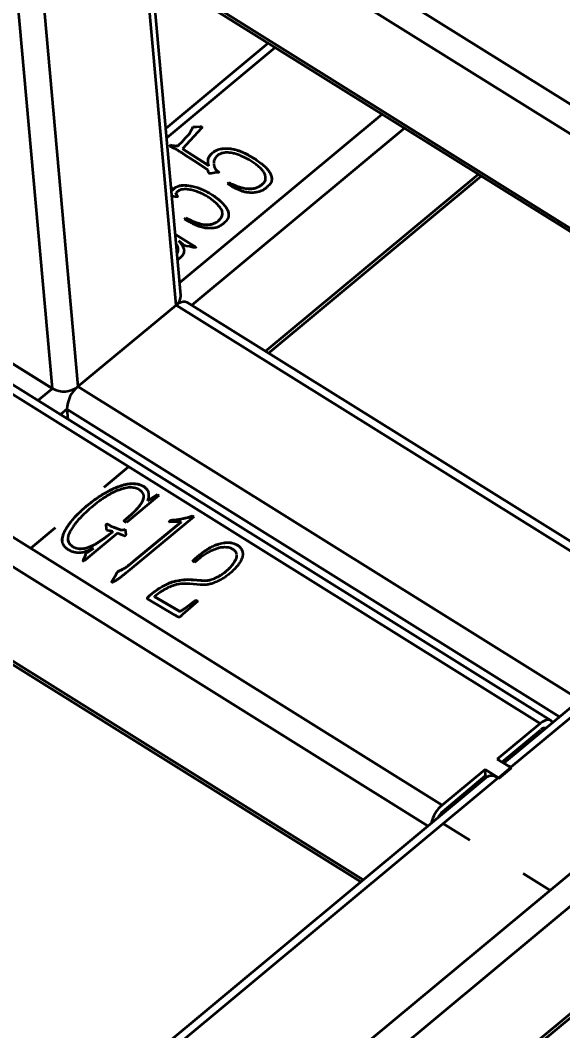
# Model space of a CAD drawing. Header units: millimetres. Extents: x 0 to 14850, y 0 to 10716.
# Drawn here: x 8693 to 9689, y 3584 to 5440 of the extents above; entities that cross this region are included whole.
import ezdxf

# ---------------------------------------------------------------- set-up
doc = ezdxf.new("R2010")
doc.units = ezdxf.units.MM
doc.header["$LTSCALE"] = 50
doc.layers.add('迈迪拼图', color=7, linetype='Continuous', lineweight=0)
doc.styles.add('SLDTEXTSTYLE4', font='SIMSUN.TTC')
doc.dimstyles.new('SLDDIMSTYLE0', dxfattribs={"dimtxt": 175, "dimasz": 175, "dimexe": 0, "dimexo": 0.0625, "dimgap": 43.75, "dimtad": 2, "dimlfac": 0.3, "dimrnd": 1e-09, "dimzin": 12, "dimdsep": 46, "dimtxsty": 'SLDTEXTSTYLE4', "dimsah": 1, "dimcen": 0.09, "dimadec": 0, "dimazin": 3, "dimtfac": 1, "dimtdec": 3, "dimtofl": 0, "dimtmove": 0, "dimatfit": 3, "dimfxl": 0, "dimfrac": 2, "dimtolj": 1, "dimtzin": 12, "dimarcsym": 0})

# ---------------------------------------------------------------- blocks, each defined once
blk = doc.blocks.new('_D')
at = {"layer": '迈迪拼图'}
for p, q in [((2446.4, 6897.1), (1201.3, 5860.7)), ((1235, 5888.8), (7482.3, 1989.1)), ((8693.7, 2997.4), (7448.5, 1961))]:
    blk.add_line(p, q, dxfattribs=at)
for points in [[(1235, 5888.8), (1349.4, 5785.7), (1377.9, 5831.4)], [(7482.3, 1989.1), (7367.9, 2092.3), (7339.4, 2046.6)]]:
    blk.add_solid(points, dxfattribs=at)
at = {"layer": '迈迪拼图', "insert": (4293.7, 4219.6), "char_height": 175, "attachment_point": 1, "rotation": 328.0268, "style": 'SLDTEXTSTYLE4'}
blk.add_mtext('2550', dxfattribs=at)

msp = doc.modelspace()

# ---------------------------------------------------------------- linework, layer by layer
at = {"color": 7, "linetype": 'Continuous', "lineweight": 35}
for p, q in [((8905.561, 3209.42), (12619.694, 6300.715)), ((12646.245, 6262.482), (8932.112, 3171.188)), ((8696.245, 5913.801), (10452.096, 4817.763)), ((8697.059, 5679.066), (10302.93, 4676.648)), ((8987.608, 4934.953), (8934.303, 5530.974)), ((9148.191, 5397.46), (8960.235, 5241.023)), ((9647.367, 4147.982), (7891.516, 5244.02)), ((9667.07, 4153.319), (7911.219, 5249.357)), ((9025.548, 5241.552), (8990.795, 5203.578)), ((9005.63, 5234.745), (9007.469, 5238.396)), ((9005.65, 5234.516), (9005.63, 5234.745)), ((9005.65, 5234.516), (9007.489, 5238.166)), ((9007.489, 5238.166), (9007.469, 5238.396)), ((9008.939, 5241.326), (9009.473, 5243.89)), ((9008.959, 5241.096), (9008.939, 5241.326)), ((9008.959, 5241.096), (9009.494, 5243.661)), ((9009.473, 5243.89), (9022.824, 5244.868)), ((9009.494, 5243.661), (9009.473, 5243.89)), ((9009.494, 5243.661), (9022.844, 5244.638)), ((9022.844, 5244.638), (9022.824, 5244.868)), ((8989.189, 5215.839), (8996.347, 5223.865)), ((8989.209, 5215.61), (8996.367, 5223.636)), ((8996.347, 5223.865), (9002.662, 5230.517)), ((8996.367, 5223.636), (8996.347, 5223.865)), ((8996.367, 5223.636), (9002.682, 5230.288)), ((9002.682, 5230.288), (9002.662, 5230.517)), ((8967.223, 5208.363), (8968.482, 5210.807)), ((8975.523, 5204.465), (8967.223, 5208.363)), ((8967.335, 5208.311), (8968.503, 5210.578)), ((8968.503, 5210.578), (8968.482, 5210.807)), ((8979.371, 5209.426), (8982.625, 5209.342)), ((8979.392, 5209.197), (8979.371, 5209.426)), ((8979.392, 5209.197), (8982.646, 5209.113)), ((8982.646, 5209.113), (8982.625, 5209.342)), ((8984.806, 5211.829), (8989.189, 5215.839)), ((8984.826, 5211.6), (8984.806, 5211.829)), ((8984.826, 5211.6), (8989.209, 5215.61)), ((8989.209, 5215.61), (8989.189, 5215.839)), ((8990.795, 5203.578), (9038.811, 5172.655)), ((8990.815, 5203.348), (8990.795, 5203.578)), ((8990.815, 5203.348), (9038.831, 5172.426)), ((9012.192, 5181.575), (8993.962, 5193.287)), ((9037.398, 5165.223), (9012.192, 5181.575)), ((9046.611, 5196.738), (9046.59, 5196.968)), ((9122.543, 5185.587), (9122.523, 5185.816)), ((9038.537, 5160.949), (9037.398, 5165.223)), ((9038.831, 5172.426), (9038.811, 5172.655)), ((9050.116, 5168.828), (9051.923, 5165.42)), ((9050.137, 5168.599), (9050.116, 5168.828)), ((9050.137, 5168.599), (9051.944, 5165.191)), ((9051.923, 5165.42), (9054.587, 5163.14)), ((9051.944, 5165.191), (9051.923, 5165.42)), ((9051.944, 5165.191), (9054.608, 5162.91)), ((9054.608, 5162.91), (9054.587, 5163.14)), ((9052.252, 5159.799), (9043.573, 5158.471)), ((9148.589, 4828.407), (9539.111, 5153.44)), ((8969.868, 5133.31), (8972.537, 5127.991)), ((8969.889, 5133.08), (8972.557, 5127.761)), ((8972.557, 5127.761), (8972.537, 5127.991)), ((8981.733, 5125.149), (8978.672, 5121.929)), ((9073.499, 5139.791), (9075.912, 5141.8)), ((9079.979, 5135.413), (9073.499, 5139.791)), ((9073.662, 5139.68), (9075.933, 5141.57)), ((9075.933, 5141.57), (9075.912, 5141.8)), ((9136.877, 5138.16), (9136.856, 5138.389)), ((8977.397, 5115.646), (8971.364, 5116.583)), ((8978.672, 5121.929), (8980.263, 5118.703)), ((8978.692, 5121.699), (8978.672, 5121.929)), ((8978.692, 5121.699), (8980.283, 5118.473)), ((8980.283, 5118.473), (8980.263, 5118.703)), ((9045.133, 5119.038), (9045.113, 5119.267)), ((7711.437, 5094.139), (9467.288, 3998.101)), ((8994.367, 5074.601), (8996.781, 5076.61)), ((9003.931, 5068.964), (8994.367, 5074.601)), ((8994.54, 5074.499), (8996.801, 5076.381)), ((8996.801, 5076.381), (8996.781, 5076.61)), ((9057.554, 5072.139), (9057.534, 5072.369)), ((8977.635, 5046.471), (9007.179, 5028.029)), ((8977.655, 5046.242), (9007.2, 5027.799)), ((8991.255, 5028.373), (8983.933, 5034.843)), ((8983.954, 5034.614), (8983.933, 5034.843)), ((8992.948, 5026.318), (8991.255, 5028.373)), ((9003.715, 5024.111), (8997.643, 5025.003)), ((9007.947, 5023.084), (9003.715, 5024.111)), ((9007.2, 5027.799), (9007.179, 5028.029)), ((8986.667, 5003.303), (8981.827, 4999.595)), ((9912.409, 4351.615), (8998.609, 4922.027)), ((8798.827, 4766.81), (8978.907, 4916.691)), ((8751.818, 4763.368), (8555.826, 4885.71)), ((10535.657, 4870.349), (9580.229, 4075.14)), ((10554.93, 4867.668), (9593.532, 4067.491)), ((7712.251, 4859.405), (9318.122, 3856.987)), ((8678.298, 4809.244), (8751.562, 4763.511)), ((8751.562, 4763.511), (8751.573, 4763.52)), ((8778.369, 4725.135), (8779.986, 4707.055)), ((8891.7, 4619.357), (8846.894, 4582.065)), ((8846.919, 4582.05), (8891.725, 4619.342)), ((8891.725, 4619.342), (8891.7, 4619.357)), ((8891.703, 4619.324), (8891.7, 4619.357)), ((8846.894, 4582.065), (8846.919, 4582.05)), ((8947.526, 4566.686), (8887.871, 4517.035)), ((8919.078, 4583.609), (8919.058, 4583.839)), ((8926.152, 4557.273), (8944.65, 4568.481)), ((8926.172, 4557.043), (8944.671, 4568.252)), ((8944.65, 4568.481), (8947.526, 4566.686)), ((8944.671, 4568.252), (8944.65, 4568.481)), ((8944.671, 4568.252), (8947.377, 4566.562)), ((8836.641, 4563.857), (8836.62, 4564.086)), ((8927.757, 4561.401), (8926.152, 4557.273)), ((8926.172, 4557.043), (8926.152, 4557.273)), ((8851.769, 4502.706), (8850.768, 4511.644)), ((8853.653, 4514.356), (8859.404, 4510.767)), ((8853.674, 4514.127), (8853.653, 4514.356)), ((8853.674, 4514.127), (8859.425, 4510.537)), ((8859.404, 4510.767), (8865.486, 4508.538)), ((8859.425, 4510.537), (8859.404, 4510.767)), ((8887.871, 4517.035), (8882.602, 4519.992)), ((9011.311, 4527.535), (8894.134, 4430.37)), ((8901.53, 4446.608), (8988.046, 4518.305)), ((8901.551, 4446.379), (8988.066, 4518.075)), ((8945.35, 2977.342), (10790.711, 4513.247)), ((8948.525, 2987.669), (10793.887, 4523.574)), ((8965.67, 4517.83), (8968.463, 4521.55)), ((8988.046, 4518.305), (8965.67, 4517.83)), ((8965.866, 4517.834), (8968.483, 4521.321)), ((8968.483, 4521.321), (8968.463, 4521.55)), ((8988.066, 4518.075), (8988.046, 4518.305)), ((9000.949, 4526.925), (9008.684, 4529.175)), ((9000.97, 4526.695), (9000.949, 4526.925)), ((9000.97, 4526.695), (9008.705, 4528.945)), ((9008.684, 4529.175), (9011.311, 4527.535)), ((9008.705, 4528.945), (9008.684, 4529.175)), ((9008.705, 4528.945), (9011.162, 4527.411)), ((8756.877, 4507.143), (8712.071, 4469.851)), ((8712.096, 4469.836), (8756.902, 4507.128)), ((8756.902, 4507.128), (8756.877, 4507.143)), ((8756.88, 4507.11), (8756.877, 4507.143)), ((8871.45, 4497.784), (8816.622, 4452.151)), ((8855.949, 4501.997), (8851.769, 4502.706)), ((8856.11, 4495.15), (8862.98, 4500.506)), ((8856.13, 4494.921), (8856.11, 4495.15)), ((8856.13, 4494.921), (8863, 4500.277)), ((8859.425, 4510.537), (8865.506, 4508.309)), ((8863, 4500.277), (8862.98, 4500.506)), ((8865.486, 4508.538), (8872.842, 4505.561)), ((8865.506, 4508.309), (8865.486, 4508.538)), ((8865.506, 4508.309), (8872.863, 4505.332)), ((8881.878, 4493.175), (8871.45, 4497.784)), ((8872.863, 4505.332), (8872.842, 4505.561)), ((8881.696, 4503.882), (8885.37, 4504.82)), ((8881.717, 4503.653), (8881.696, 4503.882)), ((8881.717, 4503.653), (8885.39, 4504.59)), ((8883.774, 4492.324), (8881.878, 4493.175)), ((8885.37, 4504.82), (8886.572, 4495.376)), ((8885.39, 4504.59), (8885.37, 4504.82)), ((8885.39, 4504.59), (8886.592, 4495.146)), ((8787.407, 4474.019), (8787.387, 4474.248)), ((9092.26, 4475.174), (9092.239, 4475.403)), ((8712.071, 4469.851), (8712.096, 4469.836)), ((8811.426, 4454.444), (8813.012, 4458.918)), ((8811.447, 4454.215), (8813.032, 4458.688)), ((8813.032, 4458.688), (8813.012, 4458.918)), ((8815.099, 4462.413), (8818.03, 4463.766)), ((8815.119, 4462.183), (8815.099, 4462.413)), ((8815.119, 4462.183), (8818.05, 4463.537)), ((8818.03, 4463.766), (8827.375, 4469.477)), ((8818.05, 4463.537), (8818.03, 4463.766)), ((8818.05, 4463.537), (8827.396, 4469.247)), ((8827.396, 4469.247), (8827.375, 4469.477)), ((9029.452, 4463.073), (9029.432, 4463.302)), ((8809.763, 4451.302), (8811.426, 4454.444)), ((8809.783, 4451.072), (8809.763, 4451.302)), ((8809.783, 4451.072), (8811.447, 4454.215)), ((8811.447, 4454.215), (8811.426, 4454.444)), ((8901.551, 4446.379), (8901.53, 4446.608)), ((9012.569, 4443.994), (9008.949, 4446.254)), ((9020.056, 4449.915), (9012.569, 4443.994)), ((9082.772, 4439.718), (9082.751, 4439.948)), ((8863.741, 4413.76), (8869.004, 4422.018)), ((8863.762, 4413.53), (8869.025, 4421.789)), ((8869.025, 4421.789), (8869.004, 4422.018)), ((8862.042, 4410.639), (8863.741, 4413.76)), ((8862.063, 4410.41), (8862.042, 4410.639)), ((8862.063, 4410.41), (8863.762, 4413.53)), ((8863.762, 4413.53), (8863.741, 4413.76)), ((9022.82, 4402.631), (9004.253, 4404.292)), ((9009.324, 4412.338), (9024.897, 4410.978)), ((9009.344, 4412.109), (9009.324, 4412.338)), ((9009.344, 4412.109), (9024.918, 4410.748)), ((9024.918, 4410.748), (9024.897, 4410.978)), ((8949.091, 4388.368), (8939.364, 4380.996)), ((8939.364, 4380.996), (8983.551, 4355.314)), ((8939.384, 4380.767), (8939.364, 4380.996)), ((8939.384, 4380.767), (8983.571, 4355.085)), ((8945.257, 4394.393), (8945.237, 4394.622)), ((8976.889, 4346.978), (8928.106, 4375.814)), ((9018.571, 4372.932), (8990.717, 4347.991)), ((8995.097, 4359.651), (9015.234, 4375.014)), ((8995.118, 4359.421), (9015.254, 4374.785)), ((9015.234, 4375.014), (9018.571, 4372.932)), ((9015.254, 4374.785), (9015.234, 4375.014)), ((9015.254, 4374.785), (9018.428, 4372.804)), ((8983.571, 4355.085), (8983.551, 4355.314)), ((8995.118, 4359.421), (8995.097, 4359.651)), ((9647.367, 4147.982), (9568.583, 4082.409)), ((9577.044, 4077.128), (9648.393, 4136.512)), ((9593.082, 4067.116), (9568.583, 4082.409)), ((9570.572, 4048.381), (9593.082, 4067.116)), ((9571.347, 4047.242), (9594.757, 4066.727)), ((9593.23, 4065.456), (9593.082, 4067.116)), ((9594.757, 4066.727), (9593.532, 4067.491)), ((9550.85, 4050.687), (8693.369, 3337.001)), ((9570.122, 4048.007), (8709.569, 3331.763)), ((9546.073, 4063.674), (9467.288, 3998.101)), ((9468.314, 3986.631), (9547.099, 4052.204)), ((9546.073, 4063.674), (9570.572, 4048.381)), ((9547.099, 4052.204), (9546.073, 4063.674)), ((9547.099, 4052.204), (9550.284, 4050.216)), ((9570.122, 4048.007), (9571.347, 4047.242)), ((9570.634, 4047.687), (9570.572, 4048.381)), ((9469.534, 3963.93), (9469.511, 3963.911)), ((9469.511, 3963.911), (9518.277, 3933.471)), ((9518.299, 3933.489), (9469.534, 3963.93)), ((9469.537, 3963.895), (9469.534, 3963.93)), ((9518.277, 3933.471), (9518.299, 3933.489)), ((9616.271, 3872.333), (9616.249, 3872.315)), ((9616.249, 3872.315), (9665.014, 3841.874)), ((9665.037, 3841.893), (9616.271, 3872.333)), ((9616.274, 3872.299), (9616.271, 3872.333)), ((9665.014, 3841.874), (9665.037, 3841.893))]:
    msp.add_line(p, q, dxfattribs=at)
at = {"color": 8, "linetype": 'Continuous', "lineweight": 35}
for p, q in [((10426.362, 4779.381), (8675.787, 5872.126)), ((8692.2, 5688.607), (10307.399, 4680.367)), ((8751.818, 4763.368), (8671.311, 5663.536)), ((8718.432, 5665.725), (8798.827, 4766.81)), ((8978.907, 4916.691), (8923.356, 5537.807)), ((9161.044, 5389.437), (8961.793, 5223.599)), ((8985.555, 4957.908), (9357.037, 5267.094)), ((9398.458, 5241.238), (9007.937, 4916.205)), ((9143.313, 4831.7), (9533.834, 5156.734)), ((9441.554, 3959.72), (7690.979, 5052.464)), ((9900.301, 4341.538), (8978.907, 4916.691)), ((7707.392, 4868.946), (9322.591, 3860.706)), ((8725.228, 4741.236), (8751.818, 4763.368)), ((8798.827, 4766.81), (9720.222, 4191.657)), ((8778.369, 4725.135), (8766.649, 4715.38)), ((9682.842, 4160.545), (8778.369, 4725.135)), ((9655.398, 4137.703), (9652.891, 4139.268)), ((9533.25, 4040.678), (9536.435, 4038.69)), ((9517.745, 4023.134), (9514.56, 4025.122))]:
    msp.add_line(p, q, dxfattribs=at)
at = {"color": 7, "linetype": 'Continuous', "lineweight": 35, "flags": 128}
for points in [[(8978.907, 4916.691), (8983.338, 4919.905), (8987.677, 4922.114), (8991.758, 4923.233), (8995.424, 4923.22), (8998.535, 4922.073), (8998.609, 4922.027)], [(9670.167, 4149.996), (9669.43, 4151.13), (9666.996, 4153.365), (9663.885, 4154.511), (9660.219, 4154.525), (9656.138, 4153.406), (9651.798, 4151.196), (9647.367, 4147.982)], [(9593.532, 4067.491), (9589.697, 4069.615), (9587.612, 4070.531)], [(9550.85, 4050.687), (9551.057, 4050.854), (9553.306, 4052.069), (9556.026, 4052.609), (9559.149, 4052.46), (9562.598, 4051.627), (9566.286, 4050.13), (9570.122, 4048.007)]]:
    msp.add_lwpolyline(points, dxfattribs=at)
at = {"color": 7, "linetype": 'Continuous', "lineweight": 35}
for centre, radius, start, end in [((8966.18, 4933.959), 21.452, 306.390451, 2.65515), ((8772.748, 4800.25), 42.407, 240.426112, 307.950004), ((8834.007, 4723.681), 55.657, 129.203712, 178.503406), ((9655.527, 4130.25), 9.492, 77.518519, 138.721875), ((9506.127, 3952.269), 60.075, 130.277976, 168.240458), ((9488.681, 3963.052), 31.158, 130.819744, 157.470445)]:
    msp.add_arc(centre, radius, start, end, dxfattribs=at)
for points, knots in [([(9002.662, 5230.517), (9003.222, 5231.157), (9004.398, 5232.503), (9005.206, 5233.974), (9005.63, 5234.745)], [0, 0, 0, 0, 0.475815778, 1, 1, 1, 1]), ([(9007.469, 5238.396), (9007.671, 5238.763), (9008.025, 5239.408), (9008.406, 5240.275), (9008.711, 5240.881), (9008.877, 5241.206), (9008.939, 5241.326)], [0, 0, 0, 0, 0.3800053, 0.66670935, 0.87687748, 1, 1, 1, 1]), ([(9007.489, 5238.166), (9007.691, 5238.534), (9008.046, 5239.179), (9008.427, 5240.046), (9008.731, 5240.651), (9008.898, 5240.976), (9008.959, 5241.096)], [0, 0, 0, 0, 0.3800053, 0.66670935, 0.87687748, 1, 1, 1, 1]), ([(9022.824, 5244.868), (9023.404, 5244.843), (9024.424, 5244.8), (9025.7, 5244.34), (9026.18, 5243.647), (9026.632, 5243.042), (9026.37, 5242.239), (9025.856, 5241.809), (9025.548, 5241.552)], [0, 0, 0, 0, 0.24146907, 0.42382985, 0.56887558, 0.68767676, 0.81298245, 1, 1, 1, 1]), ([(9022.844, 5244.638), (9023.454, 5244.62), (9024.661, 5244.583), (9025.915, 5243.911), (9026.269, 5243.342), (9026.384, 5243.158)], [0, 0, 0, 0, 0.40813152, 0.80854842, 1, 1, 1, 1]), ([(9002.682, 5230.288), (9003.242, 5230.928), (9004.419, 5232.273), (9005.227, 5233.745), (9005.65, 5234.516)], [0, 0, 0, 0, 0.475815778, 1, 1, 1, 1]), ([(8968.482, 5210.807), (8969.69, 5210.514), (8971.728, 5210.019), (8974.509, 5209.482), (8976.952, 5209.284), (8978.528, 5209.376), (8979.371, 5209.426)], [0, 0, 0, 0, 0.34501456, 0.58190106, 0.77618076, 1, 1, 1, 1]), ([(8968.503, 5210.578), (8969.711, 5210.285), (8971.748, 5209.79), (8974.53, 5209.253), (8976.972, 5209.054), (8978.548, 5209.147), (8979.392, 5209.197)], [0, 0, 0, 0, 0.34501456, 0.58190106, 0.77618076, 1, 1, 1, 1]), ([(8993.962, 5193.287), (8993.275, 5193.716), (8991.796, 5194.639), (8989.429, 5196.116), (8986.769, 5197.78), (8983.944, 5199.53), (8981.264, 5201.248), (8978.87, 5202.614), (8977.052, 5203.69), (8975.973, 5204.237), (8975.523, 5204.465)], [0, 0, 0, 0, 0.11301649, 0.24357003, 0.38971205, 0.55144254, 0.70732736, 0.83599137, 0.93155032, 1, 1, 1, 1]), ([(8982.625, 5209.342), (8983.079, 5209.806), (8983.866, 5210.609), (8984.526, 5211.467), (8984.806, 5211.829)], [0, 0, 0, 0, 0.5771569, 1, 1, 1, 1]), ([(8982.646, 5209.113), (8983.1, 5209.577), (8983.886, 5210.38), (8984.547, 5211.237), (8984.826, 5211.6)], [0, 0, 0, 0, 0.5771569, 1, 1, 1, 1]), ([(9046.59, 5196.968), (9047.558, 5197.681), (9049.389, 5199.028), (9052.229, 5200.728), (9054.961, 5202.045), (9058.63, 5203.22), (9063.699, 5204.04), (9069.081, 5204.47), (9073.821, 5204.462), (9077.649, 5204.237), (9081.581, 5203.653), (9085.64, 5202.845), (9089.81, 5201.707), (9094.143, 5200.294), (9098.604, 5198.522), (9104.936, 5195.746), (9113.001, 5191.526), (9119.26, 5187.773), (9122.523, 5185.816)], [0, 0, 0, 0, 0.04610887, 0.08715476, 0.12305111, 0.15573011, 0.22182706, 0.29893945, 0.34104302, 0.38526231, 0.43182748, 0.48089518, 0.53254297, 0.58827995, 0.64820814, 0.71209616, 0.84991898, 1, 1, 1, 1]), ([(9046.611, 5196.738), (9047.579, 5197.451), (9049.409, 5198.798), (9052.25, 5200.499), (9054.982, 5201.815), (9058.65, 5202.99), (9063.719, 5203.811), (9069.102, 5204.24), (9073.842, 5204.233), (9077.669, 5204.008), (9081.601, 5203.424), (9085.661, 5202.615), (9089.831, 5201.478), (9094.164, 5200.065), (9098.624, 5198.293), (9104.956, 5195.516), (9113.022, 5191.296), (9119.281, 5187.543), (9122.543, 5185.587)], [0, 0, 0, 0, 0.04610887, 0.08715476, 0.12305111, 0.15573011, 0.22182706, 0.29893945, 0.34104302, 0.38526231, 0.43182748, 0.48089518, 0.53254297, 0.58827995, 0.64820814, 0.71209616, 0.84991898, 1, 1, 1, 1]), ([(9037.67, 5179.157), (9037.647, 5179.286), (9037.201, 5181.775), (9038.127, 5186.314), (9041.47, 5192.207), (9044.896, 5195.227), (9046.611, 5196.738)], [0, 0, 0, 0, 0.02070709, 0.40098077, 0.70025427, 1, 1, 1, 1]), ([(9038.811, 5172.655), (9038.541, 5174.038), (9038.044, 5176.588), (9037.415, 5180.309), (9037.594, 5184.066), (9038.722, 5187.333), (9040.145, 5190.169), (9041.832, 5192.415), (9043.971, 5194.724), (9045.691, 5196.197), (9046.59, 5196.968)], [0, 0, 0, 0, 0.16367972, 0.3019289, 0.43853324, 0.59693498, 0.68579953, 0.78213619, 0.88605324, 1, 1, 1, 1]), ([(9055.216, 5191.583), (9053.346, 5189.71), (9049.6, 5185.958), (9047.989, 5180.483), (9048.171, 5177.392), (9048.222, 5176.529)], [0, 0, 0, 0, 0.418141916, 0.837496293, 1, 1, 1, 1]), ([(9112.753, 5183.269), (9111.152, 5184.161), (9108.095, 5185.866), (9103.515, 5188.118), (9099.339, 5190.1), (9094.221, 5192.232), (9087.973, 5194.3), (9081.645, 5195.838), (9076.632, 5196.544), (9073.046, 5196.805), (9069.589, 5196.698), (9066.286, 5196.293), (9063.164, 5195.563), (9060.249, 5194.562), (9057.566, 5193.232), (9056.008, 5192.139), (9055.216, 5191.583)], [0, 0, 0, 0, 0.09596786, 0.18329732, 0.26268693, 0.3328846, 0.4629342, 0.58688898, 0.64602936, 0.70163343, 0.75423127, 0.80529202, 0.85472337, 0.9029008, 0.95063562, 1, 1, 1, 1]), ([(9136.856, 5138.389), (9137.885, 5139.255), (9139.973, 5141.01), (9141.946, 5143.624), (9142.942, 5146.023), (9143.306, 5148.132), (9143.313, 5150.515), (9143.004, 5153.123), (9142.245, 5155.824), (9141.197, 5158.514), (9139.649, 5161.092), (9137.002, 5164.45), (9132.916, 5168.584), (9127.254, 5173.571), (9120.494, 5178.547), (9115.394, 5181.657), (9112.753, 5183.269)], [0, 0, 0, 0, 0.06065924, 0.12301568, 0.15697133, 0.19501923, 0.23793313, 0.28715483, 0.33870286, 0.3902351, 0.44218814, 0.49544862, 0.60701018, 0.72783283, 0.85901093, 1, 1, 1, 1]), ([(9122.523, 5185.816), (9123.902, 5184.878), (9126.568, 5183.064), (9130.415, 5180.416), (9133.821, 5177.827), (9137.923, 5174.698), (9142.248, 5170.836), (9146.708, 5166.245), (9150.208, 5161.517), (9152.619, 5156.635), (9154.091, 5151.877), (9154.652, 5147.48), (9154.083, 5143.564), (9152.512, 5140.037), (9149.805, 5136.804), (9147.556, 5134.801), (9146.363, 5133.738)], [0, 0, 0, 0, 0.06810035, 0.13173347, 0.19099493, 0.24583031, 0.34613543, 0.43765068, 0.52393717, 0.61047068, 0.69159682, 0.76162025, 0.82359433, 0.87897769, 0.93577331, 1, 1, 1, 1]), ([(9122.543, 5185.587), (9125.917, 5183.29), (9132.663, 5178.698), (9141.947, 5171.196), (9149.07, 5163.474), (9153.228, 5155.689), (9153.987, 5150.764), (9154.351, 5148.405)], [0, 0, 0, 0, 0.22534301, 0.45061967, 0.675762, 0.84464446, 1, 1, 1, 1]), ([(9043.573, 5158.471), (9042.783, 5158.386), (9041.557, 5158.254), (9039.725, 5158.411), (9039.008, 5159.592), (9038.719, 5160.425), (9038.537, 5160.949)], [0, 0, 0, 0, 0.325779094, 0.505707593, 0.688422248, 1, 1, 1, 1]), ([(9048.245, 5175.593), (9048.237, 5175.008), (9048.202, 5172.66), (9049.295, 5170.472), (9050.116, 5168.828)], [0, 0, 0, 0, 0.24882848, 1, 1, 1, 1]), ([(9048.266, 5175.363), (9048.257, 5174.779), (9048.223, 5172.431), (9049.316, 5170.243), (9050.137, 5168.599)], [0, 0, 0, 0, 0.24882848, 1, 1, 1, 1]), ([(9054.587, 5163.14), (9054.985, 5162.853), (9055.682, 5162.35), (9056.544, 5161.615), (9057.022, 5161.144), (9057.569, 5160.771), (9056.971, 5160.386), (9055.996, 5160.263), (9054.333, 5160.028), (9053.02, 5159.884), (9052.252, 5159.799)], [0, 0, 0, 0, 0.17672247, 0.31024811, 0.40434763, 0.45542161, 0.49455762, 0.59775449, 0.76437004, 1, 1, 1, 1]), ([(9054.608, 5162.91), (9055.362, 5162.245), (9056.254, 5161.459), (9057.331, 5160.757), (9057.446, 5160.587), (9057.449, 5160.559), (9057.449, 5160.549)], [0, 0, 0, 0, 0.82350426, 0.97440455, 0.99039807, 1, 1, 1, 1]), ([(9136.877, 5138.16), (9138.281, 5139.358), (9141.086, 5141.752), (9143.383, 5146.13), (9143.276, 5149.064), (9143.225, 5150.475)], [0, 0, 0, 0, 0.34256989, 0.68402461, 1, 1, 1, 1]), ([(8972.537, 5127.991), (8973.251, 5128.685), (8974.63, 5130.023), (8976.669, 5132.083), (8979.508, 5133.939), (8982.631, 5135.158), (8985.665, 5135.976), (8988.34, 5136.477), (8991.295, 5136.75), (8994.544, 5136.839), (8998.121, 5136.67), (9002.042, 5136.182), (9006.391, 5135.49), (9012.641, 5134.128), (9020.554, 5131.928), (9029.273, 5128.151), (9037.428, 5123.884), (9042.562, 5120.8), (9045.113, 5119.267)], [0, 0, 0, 0, 0.04128039, 0.07962955, 0.12052061, 0.17187933, 0.20157348, 0.23345711, 0.26862699, 0.30668133, 0.34885748, 0.39648286, 0.44963147, 0.50927481, 0.63250025, 0.75612111, 0.87882354, 1, 1, 1, 1]), ([(8972.557, 5127.761), (8973.272, 5128.455), (8974.65, 5129.794), (8976.69, 5131.853), (8979.529, 5133.71), (8982.651, 5134.929), (8985.685, 5135.746), (8988.361, 5136.248), (8991.316, 5136.521), (8994.565, 5136.61), (8998.141, 5136.441), (9002.062, 5135.953), (9006.412, 5135.261), (9012.662, 5133.898), (9020.575, 5131.699), (9029.293, 5127.922), (9037.448, 5123.654), (9042.582, 5120.57), (9045.133, 5119.038)], [0, 0, 0, 0, 0.04128039, 0.07962955, 0.12052061, 0.17187933, 0.20157348, 0.23345711, 0.26862699, 0.30668133, 0.34885748, 0.39648286, 0.44963147, 0.50927481, 0.63250025, 0.75612111, 0.87882354, 1, 1, 1, 1]), ([(9025.306, 5121.655), (9022.61, 5122.822), (9017.284, 5125.128), (9010.151, 5127.301), (9004.418, 5128.59), (9000.199, 5129.106), (8996.11, 5129.342), (8992.212, 5129.135), (8988.665, 5128.677), (8985.68, 5127.858), (8983.273, 5126.711), (8982.237, 5125.66), (8981.733, 5125.149)], [0, 0, 0, 0, 0.201880645, 0.398775561, 0.493993922, 0.584190012, 0.669424956, 0.75208613, 0.827911658, 0.892378071, 0.947588709, 1, 1, 1, 1]), ([(9075.912, 5141.8), (9077.334, 5141.033), (9080.147, 5139.515), (9084.616, 5137.474), (9089.339, 5135.527), (9094.344, 5133.797), (9099.292, 5132.271), (9104.105, 5131.174), (9109.074, 5130.542), (9114.447, 5130.392), (9120.18, 5130.766), (9124.98, 5131.779), (9128.672, 5133.134), (9131.466, 5134.52), (9134.2, 5136.313), (9135.943, 5137.675), (9136.856, 5138.389)], [0, 0, 0, 0, 0.07982989, 0.15801201, 0.23756808, 0.32399338, 0.40662859, 0.47829753, 0.54861473, 0.62960107, 0.71425515, 0.79902339, 0.84350147, 0.8909991, 0.94288793, 1, 1, 1, 1]), ([(9075.933, 5141.57), (9077.354, 5140.803), (9080.168, 5139.285), (9084.637, 5137.245), (9089.36, 5135.297), (9094.365, 5133.567), (9099.313, 5132.042), (9104.126, 5130.945), (9109.094, 5130.313), (9114.468, 5130.163), (9120.2, 5130.536), (9125.001, 5131.55), (9128.692, 5132.905), (9131.486, 5134.29), (9134.221, 5136.084), (9135.963, 5137.446), (9136.877, 5138.16)], [0, 0, 0, 0, 0.07982989, 0.15801201, 0.23756808, 0.32399338, 0.40662859, 0.47829753, 0.54861473, 0.62960107, 0.71425515, 0.79902339, 0.84350147, 0.8909991, 0.94288793, 1, 1, 1, 1]), ([(9146.363, 5133.738), (9144.901, 5132.48), (9142.191, 5130.148), (9137.702, 5127.168), (9132.697, 5125.051), (9127.092, 5123.591), (9120.849, 5122.784), (9114.342, 5122.842), (9108.096, 5123.509), (9102.325, 5124.885), (9096.752, 5126.845), (9090.974, 5129.27), (9085.167, 5132.075), (9081.674, 5134.322), (9079.979, 5135.413)], [0, 0, 0, 0, 0.08653899, 0.16050464, 0.2308257, 0.30698397, 0.38940461, 0.47651342, 0.56231156, 0.63914008, 0.71880873, 0.81123774, 0.9084079, 1, 1, 1, 1]), ([(8980.263, 5118.703), (8980.446, 5118.289), (8980.765, 5117.569), (8981.189, 5116.604), (8981.293, 5115.959), (8981.504, 5115.443), (8980.91, 5115.19), (8980.11, 5115.241), (8978.891, 5115.379), (8977.947, 5115.547), (8977.397, 5115.646)], [0, 0, 0, 0, 0.20745716, 0.36164875, 0.47061058, 0.53224871, 0.57717483, 0.66586334, 0.80508314, 1, 1, 1, 1]), ([(8980.283, 5118.473), (8980.56, 5117.914), (8980.972, 5117.081), (8981.233, 5116.051), (8981.404, 5115.588), (8981.43, 5115.402), (8981.434, 5115.372)], [0, 0, 0, 0, 0.55503114, 0.8266275, 0.97266259, 1, 1, 1, 1]), ([(9057.534, 5072.369), (9058.344, 5073.165), (9059.931, 5074.725), (9061.844, 5077.229), (9063.125, 5079.85), (9063.955, 5082.529), (9064.15, 5085.285), (9063.831, 5088.075), (9062.844, 5090.884), (9060.72, 5094.671), (9057.078, 5099.31), (9051.719, 5104.56), (9045.604, 5109.417), (9039.298, 5114.033), (9032.593, 5118.185), (9027.726, 5120.502), (9025.306, 5121.655)], [0, 0, 0, 0, 0.0462702, 0.09062408, 0.13364205, 0.17712556, 0.22057649, 0.26543817, 0.31195251, 0.36136926, 0.4658493, 0.57432558, 0.68397018, 0.79135041, 0.89624517, 1, 1, 1, 1]), ([(9045.113, 5119.267), (9046.99, 5117.968), (9050.558, 5115.501), (9055.432, 5111.876), (9059.463, 5108.491), (9063.812, 5104.512), (9068.045, 5099.639), (9071.467, 5094.744), (9073.507, 5090.859), (9074.513, 5088.017), (9075.191, 5085.235), (9075.376, 5082.515), (9075.174, 5079.942), (9074.731, 5077.561), (9073.912, 5075.415), (9072.382, 5072.935), (9070.075, 5070.181), (9067.895, 5068.2), (9066.829, 5067.231)], [0, 0, 0, 0, 0.09453595, 0.17958795, 0.25421883, 0.31901845, 0.43423321, 0.5419426, 0.5925564, 0.64066437, 0.68684841, 0.73148357, 0.77349508, 0.81197944, 0.8475831, 0.87995171, 0.94129307, 1, 1, 1, 1]), ([(9045.133, 5119.038), (9048.435, 5116.743), (9055.038, 5112.155), (9063.961, 5104.515), (9070.182, 5096.569), (9074.188, 5090.242), (9074.533, 5086.686), (9074.63, 5085.682)], [0, 0, 0, 0, 0.24735041, 0.49459272, 0.74188108, 0.92712785, 1, 1, 1, 1]), ([(9057.554, 5072.139), (9058.981, 5073.593), (9061.834, 5076.499), (9064.105, 5081.512), (9063.978, 5084.842), (9063.917, 5086.439)], [0, 0, 0, 0, 0.34255405, 0.68478816, 1, 1, 1, 1]), ([(8996.781, 5076.61), (8998.349, 5075.899), (9001.354, 5074.538), (9005.697, 5072.582), (9009.706, 5070.833), (9014.488, 5068.818), (9020.099, 5066.725), (9026.774, 5065.043), (9033.257, 5064.243), (9039.402, 5064.377), (9045.082, 5065.36), (9049.999, 5067.193), (9054.183, 5069.553), (9056.428, 5071.44), (9057.534, 5072.369)], [0, 0, 0, 0, 0.08286665, 0.15869698, 0.22898664, 0.29236694, 0.40626727, 0.51053453, 0.60538446, 0.69479273, 0.77693892, 0.85479899, 0.92847709, 1, 1, 1, 1]), ([(8996.801, 5076.381), (8998.37, 5075.67), (9001.374, 5074.308), (9005.717, 5072.353), (9009.726, 5070.604), (9014.508, 5068.589), (9020.12, 5066.495), (9026.794, 5064.814), (9033.277, 5064.014), (9039.423, 5064.148), (9045.103, 5065.131), (9050.019, 5066.964), (9054.204, 5069.324), (9056.449, 5071.21), (9057.554, 5072.139)], [0, 0, 0, 0, 0.08286665, 0.15869698, 0.22898664, 0.29236694, 0.40626727, 0.51053453, 0.60538446, 0.69479273, 0.77693892, 0.85479899, 0.92847709, 1, 1, 1, 1]), ([(9066.829, 5067.231), (9065.89, 5066.424), (9064.084, 5064.87), (9061.177, 5062.795), (9058.203, 5061.109), (9055.186, 5059.67), (9051.885, 5058.622), (9048.193, 5057.955), (9044.097, 5057.564), (9039.619, 5057.495), (9034.917, 5057.748), (9030.148, 5058.44), (9025.39, 5059.497), (9019.186, 5061.485), (9011.759, 5064.428), (9006.514, 5067.467), (9003.931, 5068.964)], [0, 0, 0, 0, 0.05920377, 0.11390126, 0.16535828, 0.21259614, 0.26073565, 0.31227616, 0.36939431, 0.43236933, 0.49955545, 0.56758512, 0.63817471, 0.71118499, 0.85777633, 1, 1, 1, 1]), ([(8983.933, 5034.843), (8984.37, 5034.178), (8985.435, 5032.555), (8987.652, 5029.916), (8989.961, 5026.46), (8991.898, 5023.185), (8993.134, 5020.248), (8993.479, 5017.839), (8993.412, 5015.342), (8992.933, 5012.77), (8991.928, 5010.226), (8990.63, 5007.746), (8988.826, 5005.437), (8987.385, 5004.013), (8986.667, 5003.303)], [0, 0, 0, 0, 0.06598678, 0.16092347, 0.27734904, 0.40979973, 0.47950564, 0.54972573, 0.62205965, 0.69768459, 0.7744046, 0.8496979, 0.92501198, 1, 1, 1, 1]), ([(8983.954, 5034.614), (8985.3, 5032.783), (8987.993, 5029.12), (8991.564, 5024.314), (8992.389, 5020.988), (8992.697, 5019.748)], [0, 0, 0, 0, 0.385323921, 0.770707267, 1, 1, 1, 1]), ([(8980.732, 5011.84), (8981.224, 5012.586), (8982.727, 5014.861), (8983.168, 5019.906), (8982.054, 5025.053), (8979.851, 5028.098), (8979.197, 5029.002)], [0, 0, 0, 0, 0.134728484, 0.411065113, 0.825191498, 1, 1, 1, 1]), ([(8980.752, 5011.611), (8981.23, 5012.354), (8982.688, 5014.62), (8983.317, 5017.375), (8982.834, 5019.131), (8982.791, 5019.288)], [0, 0, 0, 0, 0.30744977, 0.93804866, 1, 1, 1, 1]), ([(8997.643, 5025.003), (8996.678, 5025.124), (8994.972, 5025.337), (8993.561, 5026.021), (8992.948, 5026.318)], [0, 0, 0, 0, 0.565776339, 1, 1, 1, 1]), ([(9007.179, 5028.029), (9007.869, 5027.603), (9009.165, 5026.803), (9010.912, 5025.655), (9012.38, 5024.687), (9013.567, 5023.92), (9014.432, 5023.282), (9014.978, 5022.846), (9015.334, 5022.561), (9015.211, 5022.045), (9013.373, 5022.522), (9011.73, 5022.455), (9009.601, 5022.707), (9008.403, 5022.98), (9007.947, 5023.084)], [0, 0, 0, 0, 0.145770814, 0.273973236, 0.379561328, 0.465050136, 0.530588718, 0.576106334, 0.599949496, 0.609011291, 0.678525455, 0.798428086, 0.923437418, 1, 1, 1, 1]), ([(9007.2, 5027.799), (9008.511, 5026.963), (9011.13, 5025.292), (9013.802, 5023.601), (9014.983, 5022.628), (9015.011, 5022.604)], [0, 0, 0, 0, 0.49433474, 0.98782907, 1, 1, 1, 1]), ([(8836.62, 4564.086), (8839.635, 4566.044), (8845.849, 4570.079), (8854.185, 4574.748), (8861.26, 4578.345), (8866.763, 4580.876), (8872.443, 4583.104), (8878.135, 4585.089), (8883.648, 4586.768), (8888.868, 4587.967), (8893.684, 4588.658), (8898.069, 4588.883), (8901.962, 4588.741), (8905.376, 4588.507), (8908.274, 4588.044), (8911.486, 4587.255), (8915.078, 4585.859), (8917.705, 4584.526), (8919.058, 4583.839)], [0, 0, 0, 0, 0.1268755, 0.26150967, 0.33022947, 0.39832941, 0.46635617, 0.53369075, 0.59775723, 0.65546735, 0.70742019, 0.75440679, 0.79664377, 0.83377544, 0.86579922, 0.89355325, 0.94516293, 1, 1, 1, 1]), ([(8836.641, 4563.857), (8839.656, 4565.815), (8845.87, 4569.85), (8854.205, 4574.519), (8861.28, 4578.115), (8866.783, 4580.647), (8872.464, 4582.875), (8878.155, 4584.859), (8883.668, 4586.539), (8888.888, 4587.737), (8893.705, 4588.429), (8898.089, 4588.654), (8901.983, 4588.512), (8905.397, 4588.277), (8908.295, 4587.815), (8911.507, 4587.026), (8915.098, 4585.63), (8917.725, 4584.296), (8919.078, 4583.609)], [0, 0, 0, 0, 0.1268755, 0.26150967, 0.33022947, 0.39832941, 0.46635617, 0.53369075, 0.59775723, 0.65546735, 0.70742019, 0.75440679, 0.79664377, 0.83377544, 0.86579922, 0.89355325, 0.94516293, 1, 1, 1, 1]), ([(8913.245, 4576.208), (8912.118, 4576.911), (8909.93, 4578.274), (8906.201, 4579.824), (8902.245, 4580.841), (8898.057, 4581.439), (8893.544, 4581.467), (8888.698, 4580.95), (8883.518, 4579.831), (8878.081, 4578.246), (8872.554, 4576.257), (8867.071, 4574.051), (8861.839, 4571.539), (8855.215, 4567.972), (8847.499, 4563.355), (8839.176, 4557.487), (8831.425, 4551.626), (8826.552, 4547.617), (8824.121, 4545.617)], [0, 0, 0, 0, 0.04295326, 0.0833737, 0.12325754, 0.16289483, 0.20439474, 0.24981156, 0.29920065, 0.35380566, 0.41125391, 0.46874835, 0.52579884, 0.58290836, 0.69435175, 0.79876645, 0.89966587, 1, 1, 1, 1]), ([(8882.602, 4519.992), (8883.633, 4520.852), (8885.871, 4522.718), (8889.403, 4525.628), (8893.06, 4528.793), (8896.175, 4531.523), (8898.686, 4533.897), (8900.781, 4535.947), (8903.071, 4538.298), (8906.406, 4541.618), (8910.168, 4545.763), (8914.143, 4550.529), (8917.037, 4555.301), (8918.665, 4559.37), (8919.462, 4562.654), (8919.624, 4564.984), (8919.49, 4567.153), (8918.78, 4569.844), (8916.892, 4573.03), (8914.483, 4575.129), (8913.245, 4576.208)], [0, 0, 0, 0, 0.05137699, 0.11140695, 0.17469102, 0.23746232, 0.27106228, 0.30959669, 0.35253922, 0.40091682, 0.4948374, 0.57650515, 0.65226688, 0.7306303, 0.76933133, 0.80506167, 0.8383336, 0.87002528, 0.93317981, 1, 1, 1, 1]), ([(8882.622, 4519.762), (8887.658, 4523.94), (8897.728, 4532.294), (8908.848, 4543.614), (8916.309, 4553.249), (8919.496, 4560.296), (8919.484, 4564.765), (8919.479, 4566.533)], [0, 0, 0, 0, 0.300706889, 0.601365054, 0.751602845, 0.901774484, 1, 1, 1, 1]), ([(8919.058, 4583.839), (8919.826, 4583.338), (8921.324, 4582.362), (8923.201, 4580.685), (8924.789, 4578.939), (8926.523, 4576.449), (8927.859, 4572.934), (8928.346, 4569.233), (8928.219, 4566.304), (8928.209, 4564.384), (8928.026, 4562.785), (8927.84, 4561.827), (8927.757, 4561.401)], [0, 0, 0, 0, 0.09357054, 0.1825143, 0.2690925, 0.35430461, 0.52846014, 0.71500003, 0.80627002, 0.88354456, 0.94813655, 1, 1, 1, 1]), ([(8919.078, 4583.609), (8921.21, 4581.991), (8925.476, 4578.752), (8927.728, 4574.125), (8927.889, 4571.659), (8927.901, 4571.482)], [0, 0, 0, 0, 0.48111254, 0.96263411, 1, 1, 1, 1]), ([(8783.751, 4465.638), (8782.104, 4466.564), (8778.819, 4468.411), (8775.047, 4471.996), (8772.205, 4475.894), (8770.654, 4479.389), (8770.028, 4482.337), (8769.859, 4484.746), (8770.025, 4487.351), (8770.531, 4490.159), (8771.358, 4493.17), (8772.528, 4496.426), (8774.014, 4499.929), (8775.919, 4503.656), (8778.055, 4507.572), (8780.685, 4511.606), (8783.627, 4515.757), (8787.98, 4521.312), (8793.583, 4527.916), (8800.868, 4535.251), (8808.559, 4542.324), (8816.961, 4549.517), (8826.271, 4556.938), (8833.119, 4561.668), (8836.62, 4564.086)], [0, 0, 0, 0, 0.0403002, 0.08035589, 0.1194723, 0.15735705, 0.17675854, 0.19754225, 0.22012137, 0.24424942, 0.27049177, 0.29895608, 0.33040396, 0.36410791, 0.40024635, 0.43762732, 0.47738624, 0.51863216, 0.59947935, 0.67349709, 0.74692892, 0.82693022, 0.91150208, 1, 1, 1, 1]), ([(8769.988, 4483.378), (8770.116, 4485.762), (8770.418, 4491.366), (8774.034, 4499.984), (8778.97, 4509.115), (8787.423, 4520.765), (8799.929, 4534.549), (8817.214, 4549.927), (8830.165, 4559.214), (8836.641, 4563.857)], [0, 0, 0, 0, 0.07598051, 0.17860646, 0.2812826, 0.38397374, 0.58926835, 0.79465037, 1, 1, 1, 1]), ([(8824.121, 4545.617), (8820.977, 4542.922), (8814.463, 4537.34), (8806.955, 4529.914), (8801.092, 4523.776), (8797.092, 4519.267), (8793.54, 4514.931), (8790.528, 4510.767), (8787.962, 4506.846), (8785.661, 4503.292), (8783.907, 4500.043), (8782.491, 4497.121), (8781.496, 4494.434), (8780.679, 4491.944), (8780.376, 4489.588), (8780.262, 4486.736), (8780.653, 4483.483), (8781.951, 4479.959), (8784.126, 4476.812), (8786.279, 4475.119), (8787.387, 4474.248)], [0, 0, 0, 0, 0.12772602, 0.26455709, 0.33323675, 0.39828192, 0.45892292, 0.51622175, 0.56913463, 0.61693323, 0.65912117, 0.6964719, 0.73007193, 0.76120722, 0.79039145, 0.81747753, 0.86728566, 0.91198502, 0.95473253, 1, 1, 1, 1]), ([(8850.768, 4511.644), (8850.62, 4512.151), (8850.397, 4512.914), (8850.723, 4513.98), (8851.509, 4514.29), (8852.127, 4514.53), (8852.887, 4514.538), (8853.371, 4514.423), (8853.653, 4514.356)], [0, 0, 0, 0, 0.35048388, 0.52708431, 0.64707983, 0.75078317, 0.85477418, 1, 1, 1, 1]), ([(8850.579, 4512.473), (8850.565, 4512.533), (8850.512, 4512.762), (8850.574, 4513.163), (8850.759, 4513.707), (8851.434, 4514.033), (8852.137, 4514.311), (8852.948, 4514.3), (8853.432, 4514.185), (8853.674, 4514.127)], [0, 0, 0, 0, 0.05326978, 0.20253411, 0.34798941, 0.50864708, 0.67302888, 0.83636909, 1, 1, 1, 1]), ([(8968.463, 4521.55), (8970.437, 4521.719), (8974.138, 4522.035), (8979.272, 4522.605), (8983.617, 4523.195), (8988.44, 4523.967), (8994.131, 4525.244), (8998.615, 4526.349), (9000.949, 4526.925)], [0, 0, 0, 0, 0.17951863, 0.33651508, 0.46799888, 0.57712739, 0.77982118, 1, 1, 1, 1]), ([(8968.483, 4521.321), (8970.458, 4521.489), (8974.158, 4521.805), (8979.292, 4522.376), (8983.637, 4522.966), (8988.46, 4523.737), (8994.151, 4525.015), (8998.635, 4526.12), (9000.97, 4526.695)], [0, 0, 0, 0, 0.17951863, 0.33651508, 0.46799888, 0.57712739, 0.77982118, 1, 1, 1, 1]), ([(8787.387, 4474.248), (8788.484, 4473.52), (8790.7, 4472.048), (8794.748, 4470.488), (8799.231, 4469.42), (8804.212, 4469.177), (8809.593, 4469.587), (8815.246, 4470.872), (8821.035, 4472.802), (8826.689, 4475.399), (8832.131, 4478.424), (8837.301, 4481.681), (8842.138, 4484.976), (8846.81, 4488.202), (8851.429, 4491.576), (8854.501, 4493.922), (8856.11, 4495.15)], [0, 0, 0, 0, 0.05592847, 0.11296138, 0.1707908, 0.23088314, 0.29540561, 0.36708307, 0.44344252, 0.52330691, 0.60529322, 0.68746741, 0.76684431, 0.84135464, 0.91689275, 1, 1, 1, 1]), ([(8787.407, 4474.019), (8788.505, 4473.29), (8790.721, 4471.819), (8794.769, 4470.258), (8799.252, 4469.19), (8804.233, 4468.948), (8809.614, 4469.358), (8815.266, 4470.643), (8821.056, 4472.573), (8826.71, 4475.169), (8832.152, 4478.195), (8837.322, 4481.451), (8842.159, 4484.747), (8846.83, 4487.972), (8851.449, 4491.347), (8854.521, 4493.692), (8856.13, 4494.921)], [0, 0, 0, 0, 0.05592847, 0.11296138, 0.1707908, 0.23088314, 0.29540561, 0.36708307, 0.44344252, 0.52330691, 0.60529322, 0.68746741, 0.76684431, 0.84135464, 0.91689275, 1, 1, 1, 1]), ([(8862.98, 4500.506), (8862.139, 4500.707), (8860.627, 4501.067), (8858.586, 4501.462), (8857.099, 4501.794), (8856.273, 4501.94), (8855.949, 4501.997)], [0, 0, 0, 0, 0.36279874, 0.65247481, 0.86399134, 1, 1, 1, 1]), ([(8872.842, 4505.561), (8873.349, 4505.34), (8874.681, 4504.759), (8877.054, 4504.197), (8879.502, 4503.625), (8881.08, 4503.81), (8881.696, 4503.882)], [0, 0, 0, 0, 0.1914671, 0.50341413, 0.80585116, 1, 1, 1, 1]), ([(8872.863, 4505.332), (8873.37, 4505.111), (8874.702, 4504.529), (8877.075, 4503.968), (8879.522, 4503.396), (8881.1, 4503.58), (8881.717, 4503.653)], [0, 0, 0, 0, 0.1914671, 0.50341413, 0.80585116, 1, 1, 1, 1]), ([(8886.572, 4495.376), (8886.542, 4494.956), (8886.485, 4494.157), (8885.662, 4493.183), (8884.781, 4492.453), (8884.056, 4492.36), (8883.774, 4492.324)], [0, 0, 0, 0, 0.31628752, 0.60162371, 0.84553076, 1, 1, 1, 1]), ([(8780.441, 4486.178), (8780.43, 4486.067), (8780.209, 4483.721), (8781.778, 4479.105), (8785.532, 4475.713), (8787.407, 4474.019)], [0, 0, 0, 0, 0.02429166, 0.51262625, 1, 1, 1, 1]), ([(9029.432, 4463.302), (9030.77, 4464.272), (9033.358, 4466.147), (9037.225, 4468.784), (9041.044, 4471.052), (9044.761, 4473.128), (9048.681, 4474.976), (9053.041, 4476.585), (9057.846, 4478.107), (9062.974, 4479.419), (9068.119, 4480.424), (9072.983, 4480.85), (9077.431, 4480.715), (9081.307, 4479.893), (9084.674, 4478.808), (9087.58, 4477.676), (9090.146, 4476.628), (9091.569, 4475.795), (9092.239, 4475.403)], [0, 0, 0, 0, 0.07739328, 0.14959047, 0.21690567, 0.27930194, 0.34159904, 0.40834023, 0.48037546, 0.55779241, 0.63332571, 0.70128762, 0.76234076, 0.82020073, 0.87309812, 0.92088683, 0.96272163, 1, 1, 1, 1]), ([(9029.452, 4463.073), (9030.791, 4464.043), (9033.379, 4465.918), (9037.245, 4468.555), (9041.064, 4470.823), (9044.781, 4472.898), (9048.702, 4474.746), (9053.061, 4476.355), (9057.866, 4477.877), (9062.995, 4479.19), (9068.14, 4480.195), (9073.004, 4480.621), (9077.452, 4480.485), (9081.327, 4479.664), (9084.694, 4478.578), (9087.601, 4477.446), (9090.167, 4476.399), (9091.589, 4475.566), (9092.26, 4475.174)], [0, 0, 0, 0, 0.07739328, 0.14959047, 0.21690567, 0.27930194, 0.34159904, 0.40834023, 0.48037546, 0.55779241, 0.63332571, 0.70128762, 0.76234076, 0.82020073, 0.87309812, 0.92088683, 0.96272163, 1, 1, 1, 1]), ([(9092.239, 4475.403), (9093.001, 4474.844), (9094.527, 4473.723), (9096.423, 4471.802), (9098.048, 4469.735), (9099.745, 4466.787), (9101.035, 4462.838), (9101.361, 4458.722), (9100.915, 4455.351), (9100.217, 4452.689), (9099.234, 4449.903), (9097.37, 4446.03), (9094.412, 4441.2), (9089.889, 4435.61), (9084.63, 4430.15), (9078.93, 4424.766), (9072.846, 4419.718), (9068.508, 4416.659), (9066.413, 4415.181)], [0, 0, 0, 0, 0.035163249, 0.070468764, 0.105260877, 0.141097549, 0.21197021, 0.282958841, 0.319869721, 0.358134697, 0.399411657, 0.443017458, 0.533125546, 0.623710215, 0.717161098, 0.814696946, 0.910523163, 1, 1, 1, 1]), ([(9092.26, 4475.174), (9093.97, 4473.78), (9097.391, 4470.992), (9100.349, 4465.681), (9100.917, 4461.904), (9101.201, 4460.02)], [0, 0, 0, 0, 0.33379693, 0.66768312, 1, 1, 1, 1]), ([(8827.375, 4469.477), (8826.423, 4469.109), (8824.133, 4468.227), (8820.349, 4466.482), (8815.487, 4464.596), (8810.861, 4463.016), (8806.742, 4461.954), (8803.397, 4461.523), (8799.944, 4461.431), (8796.429, 4461.645), (8792.95, 4462.157), (8789.65, 4463.043), (8786.519, 4464.14), (8784.671, 4465.14), (8783.751, 4465.638)], [0, 0, 0, 0, 0.06693089, 0.16089457, 0.27731136, 0.40883181, 0.47853247, 0.54952248, 0.62185095, 0.69747018, 0.77465183, 0.84958552, 0.92512198, 1, 1, 1, 1]), ([(8813.012, 4458.918), (8813.235, 4459.627), (8813.629, 4460.881), (8814.654, 4461.949), (8815.099, 4462.413)], [0, 0, 0, 0, 0.56577634, 1, 1, 1, 1]), ([(8813.032, 4458.688), (8813.255, 4459.398), (8813.649, 4460.652), (8814.674, 4461.72), (8815.119, 4462.183)], [0, 0, 0, 0, 0.56577634, 1, 1, 1, 1]), ([(9008.949, 4446.254), (9009.928, 4447.178), (9011.796, 4448.94), (9014.53, 4451.43), (9017.058, 4453.623), (9020.137, 4456.277), (9024.186, 4459.506), (9027.623, 4461.993), (9029.432, 4463.302)], [0, 0, 0, 0, 0.154590084, 0.294713757, 0.422007282, 0.533365688, 0.754520594, 1, 1, 1, 1]), ([(9008.969, 4446.025), (9009.949, 4446.949), (9011.817, 4448.71), (9014.551, 4451.201), (9017.079, 4453.393), (9020.158, 4456.048), (9024.207, 4459.276), (9027.644, 4461.764), (9029.452, 4463.073)], [0, 0, 0, 0, 0.154590084, 0.294713757, 0.422007282, 0.533365688, 0.754520594, 1, 1, 1, 1]), ([(9083.666, 4467.595), (9082.962, 4468.045), (9081.558, 4468.941), (9079.151, 4470.012), (9076.497, 4470.784), (9072.669, 4471.501), (9067.492, 4471.77), (9061.066, 4471.144), (9054.549, 4469.66), (9048.01, 4467.265), (9041.354, 4464.072), (9034.446, 4460.078), (9027.191, 4455.357), (9022.502, 4451.78), (9020.056, 4449.915)], [0, 0, 0, 0, 0.03912433, 0.07803622, 0.11700814, 0.1572624, 0.2406396, 0.32688127, 0.41729774, 0.51216051, 0.61632464, 0.73204174, 0.86021873, 1, 1, 1, 1]), ([(9082.751, 4439.948), (9083.975, 4441.652), (9086.423, 4445.059), (9088.907, 4450.439), (9090.735, 4454.674), (9090.338, 4457.009), (9090.256, 4457.495)], [0, 0, 0, 0, 0.30656035, 0.61302967, 0.91946464, 1, 1, 1, 1]), ([(9082.772, 4439.718), (9083.993, 4441.422), (9086.437, 4444.83), (9088.955, 4450.21), (9090.798, 4454.726), (9090.312, 4457.339), (9090.17, 4458.103)], [0, 0, 0, 0, 0.29302386, 0.58596073, 0.87886475, 1, 1, 1, 1]), ([(9090.031, 4459.261), (9089.998, 4459.638), (9089.837, 4461.48), (9087.643, 4464.459), (9084.991, 4466.55), (9083.666, 4467.595)], [0, 0, 0, 0, 0.11406797, 0.55717793, 1, 1, 1, 1]), ([(8816.622, 4452.151), (8815.995, 4451.623), (8814.817, 4450.633), (8813.133, 4449.294), (8811.712, 4448.165), (8810.586, 4447.265), (8809.669, 4446.584), (8809.034, 4446.208), (8808.62, 4445.863), (8807.986, 4446.067), (8808.623, 4447.275), (8808.74, 4448.539), (8809.142, 4450.083), (8809.591, 4450.964), (8809.763, 4451.302)], [0, 0, 0, 0, 0.1462321, 0.27484022, 0.38076245, 0.46652179, 0.53226776, 0.5754245, 0.60174705, 0.60971992, 0.67755963, 0.79996333, 0.92319514, 1, 1, 1, 1]), ([(8808.305, 4446.4), (8808.342, 4446.499), (8808.503, 4446.929), (8808.889, 4448.499), (8809.394, 4449.952), (8809.783, 4451.072)], [0, 0, 0, 0, 0.06392027, 0.27786225, 1, 1, 1, 1]), ([(8869.004, 4422.018), (8869.437, 4422.837), (8870.184, 4424.252), (8871.26, 4426.043), (8872.016, 4427.188), (8872.784, 4427.994), (8874.138, 4428.395), (8875.813, 4429.201), (8878.075, 4430.158), (8880.568, 4431.393), (8883.18, 4432.806), (8885.886, 4434.391), (8888.672, 4436.34), (8891.27, 4438.203), (8893.62, 4440.129), (8895.888, 4441.959), (8898.595, 4444.149), (8900.501, 4445.746), (8901.53, 4446.608)], [0, 0, 0, 0, 0.076319, 0.1319609, 0.16936546, 0.18699139, 0.21449282, 0.25835662, 0.31399851, 0.3785449, 0.44759003, 0.51804054, 0.59610817, 0.68946766, 0.74640372, 0.8178283, 0.90167214, 1, 1, 1, 1]), ([(8869.025, 4421.789), (8869.457, 4422.607), (8870.205, 4424.023), (8871.281, 4425.814), (8872.036, 4426.959), (8872.805, 4427.765), (8874.159, 4428.166), (8875.834, 4428.972), (8878.095, 4429.929), (8880.588, 4431.164), (8883.2, 4432.576), (8885.907, 4434.162), (8888.692, 4436.11), (8891.29, 4437.973), (8893.64, 4439.899), (8895.908, 4441.73), (8898.615, 4443.92), (8900.522, 4445.517), (8901.551, 4446.379)], [0, 0, 0, 0, 0.076319, 0.1319609, 0.16936546, 0.18699139, 0.21449282, 0.25835662, 0.31399851, 0.3785449, 0.44759003, 0.51804054, 0.59610817, 0.68946766, 0.74640372, 0.8178283, 0.90167214, 1, 1, 1, 1]), ([(9024.897, 4410.978), (9026.165, 4410.888), (9028.599, 4410.716), (9032.167, 4410.618), (9035.487, 4410.84), (9038.692, 4411.18), (9041.949, 4411.978), (9045.495, 4413.141), (9049.471, 4414.745), (9055.235, 4417.466), (9062.357, 4421.399), (9070.091, 4426.887), (9076.897, 4433.104), (9080.77, 4437.631), (9082.751, 4439.948)], [0, 0, 0, 0, 0.05295924, 0.10162813, 0.14757954, 0.18986468, 0.23400112, 0.28648096, 0.34693181, 0.41697539, 0.56274103, 0.70511874, 0.84913706, 1, 1, 1, 1]), ([(9024.918, 4410.748), (9026.186, 4410.659), (9028.619, 4410.486), (9032.188, 4410.389), (9035.507, 4410.61), (9038.713, 4410.95), (9041.97, 4411.748), (9045.515, 4412.912), (9049.491, 4414.516), (9055.255, 4417.237), (9062.378, 4421.17), (9070.112, 4426.658), (9076.918, 4432.874), (9080.79, 4437.402), (9082.772, 4439.718)], [0, 0, 0, 0, 0.05295924, 0.10162813, 0.14757954, 0.18986468, 0.23400112, 0.28648096, 0.34693181, 0.41697539, 0.56274103, 0.70511874, 0.84913706, 1, 1, 1, 1]), ([(8894.134, 4430.37), (8893.051, 4429.51), (8890.975, 4427.861), (8888.078, 4425.456), (8885.355, 4423.34), (8882.998, 4421.39), (8880.844, 4419.71), (8878.952, 4418.264), (8877.407, 4416.993), (8874.853, 4415.087), (8871.282, 4412.521), (8867.534, 4409.869), (8864.646, 4408.187), (8863.215, 4407.425), (8861.851, 4407.045), (8861.482, 4407.416), (8861.333, 4407.567)], [0, 0, 0, 0, 0.10365948, 0.19875551, 0.28425641, 0.3611906, 0.42960333, 0.48840567, 0.53863312, 0.58035654, 0.7249894, 0.86256368, 0.92018947, 0.96040834, 0.98393802, 1, 1, 1, 1]), ([(8861.333, 4407.567), (8861.318, 4407.624), (8861.252, 4407.873), (8861.137, 4408.428), (8861.271, 4409.441), (8861.749, 4410.184), (8862.042, 4410.639)], [0, 0, 0, 0, 0.05542297, 0.24418679, 0.53682845, 1, 1, 1, 1]), ([(8861.353, 4407.338), (8861.338, 4407.394), (8861.272, 4407.644), (8861.158, 4408.199), (8861.292, 4409.212), (8861.77, 4409.955), (8862.063, 4410.41)], [0, 0, 0, 0, 0.05542297, 0.24418679, 0.53682845, 1, 1, 1, 1]), ([(8945.237, 4394.622), (8946.644, 4395.536), (8949.355, 4397.296), (8953.461, 4399.701), (8957.35, 4401.873), (8961.086, 4403.786), (8964.617, 4405.459), (8967.991, 4406.865), (8971.193, 4407.997), (8975.141, 4409.104), (8979.705, 4410.164), (8984.762, 4411.206), (8989.319, 4411.891), (8994.741, 4412.425), (9001.371, 4412.582), (9006.622, 4412.421), (9009.324, 4412.338)], [0, 0, 0, 0, 0.07883517, 0.1518639, 0.2204205, 0.28391842, 0.34313526, 0.39689978, 0.44697915, 0.49273688, 0.57533185, 0.64969116, 0.71549911, 0.77316879, 0.88325232, 1, 1, 1, 1]), ([(8945.257, 4394.393), (8946.665, 4395.306), (8949.375, 4397.066), (8953.482, 4399.471), (8957.37, 4401.643), (8961.107, 4403.557), (8964.638, 4405.229), (8968.011, 4406.635), (8971.214, 4407.768), (8975.161, 4408.875), (8979.725, 4409.935), (8984.783, 4410.977), (8989.34, 4411.661), (8994.761, 4412.195), (9001.392, 4412.353), (9006.642, 4412.192), (9009.344, 4412.109)], [0, 0, 0, 0, 0.07883517, 0.1518639, 0.2204205, 0.28391842, 0.34313526, 0.39689978, 0.44697915, 0.49273688, 0.57533185, 0.64969116, 0.71549911, 0.77316879, 0.88325232, 1, 1, 1, 1]), ([(9004.253, 4404.292), (9001.822, 4404.448), (8997.234, 4404.742), (8990.561, 4404.719), (8984.344, 4404.13), (8978.558, 4402.817), (8973.201, 4401.156), (8968.085, 4399.241), (8962.963, 4396.87), (8958.611, 4394.551), (8955.136, 4392.503), (8952.747, 4391.072), (8950.783, 4389.691), (8949.632, 4388.791), (8949.091, 4388.368)], [0, 0, 0, 0, 0.1211525, 0.22861183, 0.32899991, 0.42725369, 0.52189643, 0.6103543, 0.70434441, 0.81352877, 0.869175, 0.9189465, 0.96192585, 1, 1, 1, 1]), ([(9066.413, 4415.181), (9064.069, 4413.779), (9059.356, 4410.961), (9052.916, 4408.047), (9047.772, 4405.956), (9044.04, 4404.755), (9040.559, 4403.767), (9036.009, 4402.946), (9030.087, 4402.408), (9025.315, 4402.554), (9022.82, 4402.631)], [0, 0, 0, 0, 0.18635032, 0.37451132, 0.46613052, 0.54967148, 0.62698491, 0.69744274, 0.84177266, 1, 1, 1, 1]), ([(8928.106, 4375.814), (8927.521, 4376.175), (8926.359, 4376.89), (8926.298, 4378.492), (8927.034, 4379.866), (8928.301, 4381.258), (8930.123, 4383.022), (8933.476, 4385.924), (8938.522, 4389.88), (8942.929, 4392.993), (8945.237, 4394.622)], [0, 0, 0, 0, 0.06957193, 0.13812929, 0.18421264, 0.25132385, 0.34119282, 0.45429293, 0.71429233, 1, 1, 1, 1]), ([(8926.443, 4377.996), (8926.435, 4378.028), (8926.305, 4378.545), (8927.062, 4379.573), (8929.233, 4382.111), (8935.281, 4387.234), (8941.267, 4391.529), (8945.257, 4394.393)], [0, 0, 0, 0, 0.00465732, 0.07586476, 0.14699303, 0.43128636, 1, 1, 1, 1]), ([(8990.717, 4347.991), (8990.195, 4347.493), (8989.282, 4346.624), (8987.992, 4345.541), (8987.157, 4344.751), (8986.395, 4344.16), (8985.51, 4343.762), (8984.504, 4343.335), (8983.125, 4343.501), (8981.643, 4344.28), (8979.393, 4345.38), (8977.805, 4346.393), (8976.889, 4346.978)], [0, 0, 0, 0, 0.13828447, 0.24185969, 0.31624434, 0.35880566, 0.41934675, 0.4846487, 0.53840638, 0.64099009, 0.79290061, 1, 1, 1, 1]), ([(8983.551, 4355.314), (8984.117, 4354.984), (8985.13, 4354.393), (8987.02, 4354.598), (8988.386, 4355.413), (8990.098, 4356.394), (8992.392, 4357.868), (8994.122, 4359.008), (8995.097, 4359.651)], [0, 0, 0, 0, 0.15312419, 0.27427629, 0.36646926, 0.51622597, 0.72734863, 1, 1, 1, 1]), ([(8983.571, 4355.085), (8984.137, 4354.755), (8985.151, 4354.164), (8987.041, 4354.369), (8988.406, 4355.184), (8990.119, 4356.164), (8992.413, 4357.639), (8994.143, 4358.779), (8995.118, 4359.421)], [0, 0, 0, 0, 0.15312419, 0.27427629, 0.36646926, 0.51622597, 0.72734863, 1, 1, 1, 1])]:
    msp.add_open_spline(points, degree=3, knots=knots, dxfattribs=at)

# ---------------------------------------------------------------- dimensions: what is measured, and where the dimension line sits
at = {"layer": '迈迪拼图'}
dim = msp.add_linear_dim(base=(7482.296, 1989.144), p1=(2480.198, 6925.187), p2=(8727.471, 3025.511), angle=328.02675, dimstyle='SLDDIMSTYLE0', dxfattribs=at)
dim.commit()
dim.dimension.update_dxf_attribs({"geometry": '_D', "text_midpoint": (4358.659, 3938.982), "dimtype": 160})

doc.saveas('drawing.dxf')
